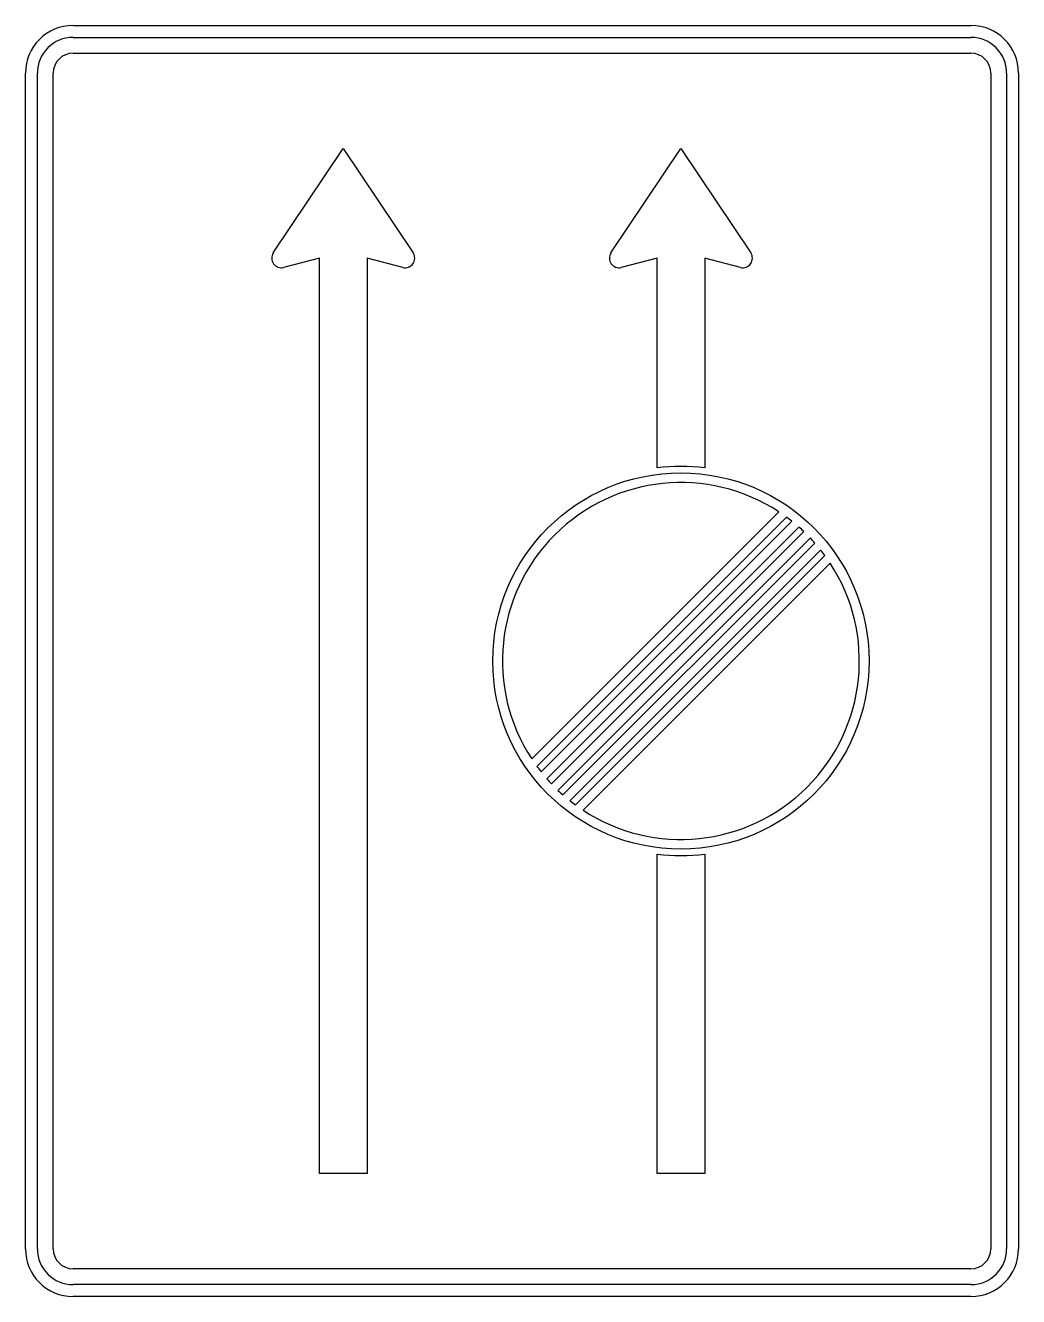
# Model space of a CAD drawing. Extents: x 0 to 1250, y 0 to 1600.
import ezdxf

# ---------------------------------------------------------------- set-up
doc = ezdxf.new("R2010")
doc.units = 0
doc.header["$LTSCALE"] = 25
doc.linetypes.add('AUSGEZOGEN', pattern=[0])
doc.layers.get('0').update_dxf_attribs({"linetype": 'AUSGEZOGEN'})

msp = doc.modelspace()

# ---------------------------------------------------------------- linework, layer by layer
for p, q in [((60, 1600), (1190, 1600)), ((60, 1585), (1190, 1585)), ((60, 1565), (1190, 1565)), ((0, 60), (0, 1540)), ((15, 60), (15, 1540)), ((35, 60), (35, 1540)), ((1215, 1540), (1215, 60)), ((1235, 1540), (1235, 60)), ((1250, 1540), (1250, 60)), ((312, 1313.7), (400, 1445)), ((400, 1445), (488, 1313.7)), ((737, 1313.7), (825, 1445)), ((825, 1445), (913, 1313.7)), ((370, 1307), (325, 1295.4)), ((370, 155), (370, 1307)), ((475, 1295.4), (430, 1307)), ((430, 1307), (430, 155)), ((795, 1307), (750, 1295.4)), ((795, 1043.2), (795, 1307)), ((900, 1295.4), (855, 1307)), ((855, 1307), (855, 1043.2)), ((637.2, 676.9), (948.1, 987.8)), ((643.8, 667.3), (957.7, 981.2)), ((948.1, 987.8), (948.1, 987.8)), ((957.7, 981.2), (957.7, 981.2)), ((964.6, 975.9), (649.1, 660.4)), ((656.4, 651.6), (973.4, 968.6)), ((979.7, 962.8), (662.2, 645.3)), ((973.4, 968.6), (973.4, 968.6)), ((987.8, 954.7), (670.3, 637.2)), ((676.6, 631.4), (993.6, 948.4)), ((993.6, 948.4), (993.6, 948.4)), ((1000.9, 939.6), (685.4, 624.1)), ((692.3, 618.8), (1006.2, 932.7)), ((1006.2, 932.7), (1006.2, 932.7)), ((1012.8, 923.1), (701.9, 612.2)), ((1012.8, 923.1), (1012.8, 923.1)), ((795, 155), (795, 556.8)), ((855, 556.8), (855, 155)), ((430, 155), (370, 155)), ((855, 155), (795, 155)), ((1190, 35), (60, 35)), ((1190, 15), (60, 15)), ((1190, 0), (60, 0))]:
    msp.add_line(p, q)
msp.add_circle((825, 800), 236.8)
for centre, radius, start, end in [((60, 1540), 60, 90, 180), ((1190, 1540), 60, 0, 90), ((60, 1540), 45, 90, 180), ((1190, 1540), 45, 0, 90), ((60, 1540), 25, 90, 180), ((1190, 1540), 25, 0, 90), ((322, 1307), 12, 146.195, 284.37), ((478, 1307), 12, 255.635, 393.81), ((747, 1307), 12, 146.195, 284.475), ((903, 1307), 12, 255.525, 393.805), ((825, 797.1), 247.8, 83.05, 96.95), ((825, 800), 224.6, 56.75, 213.25), ((825.1, 800.1), 224.4, 51.575, 53.785), ((825, 800), 224.6, 46.46, 48.65), ((825, 800), 224.6, 41.35, 43.54), ((825.1, 800.1), 224.4, 36.215, 38.425), ((825, 800), 224.6, 236.75, 393.25), ((824.9, 799.9), 224.4, 216.215, 218.425), ((825, 800), 224.6, 221.35, 223.54), ((825, 800), 224.6, 226.46, 228.65), ((824.9, 799.9), 224.4, 231.575, 233.785), ((825, 802.9), 247.8, 263.05, 276.95), ((60, 60), 60, 180, 270), ((60, 60), 45, 180, 270), ((60, 60), 25, 180, 270), ((1190, 60), 60, 270, 360), ((1190, 60), 45, 270, 360), ((1190, 60), 25, 270, 360)]:
    msp.add_arc(centre, radius, start, end)

doc.saveas('drawing.dxf')
